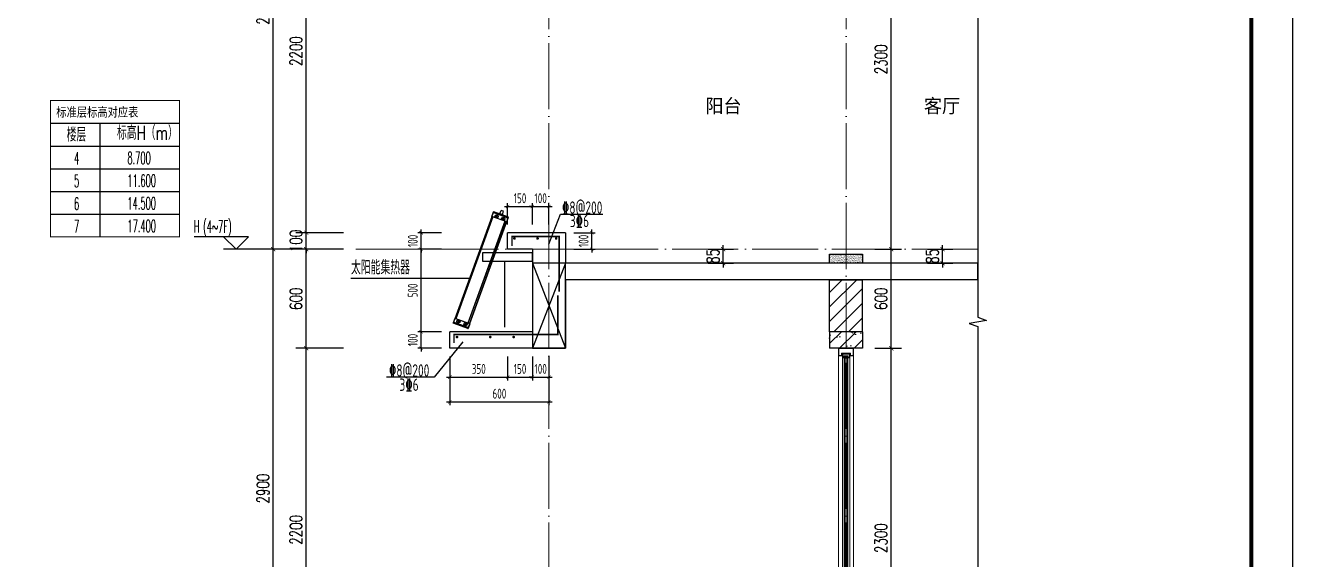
# Model space of a CAD drawing. Extents: x -1307975 to -76406, y -96289 to 379359.
# Drawn here: x -612105 to -604428, y 265000 to 268237 of the extents above; entities that cross this region are included whole.
import ezdxf

# ---------------------------------------------------------------- set-up
doc = ezdxf.new("R2010")
doc.units = 0
doc.header["$LTSCALE"] = 1000
doc.linetypes.add('DOTE', pattern=[2.42, 2, -0.2, 0.02, -0.2])
doc.layers.get('0').update_dxf_attribs({"linetype": 'CONTINUOUS'})
doc.layers.get('DEFPOINTS').update_dxf_attribs({"linetype": 'CONTINUOUS'})
for name, color, linetype in [('C-Sheet-图框', 101, 'CONTINUOUS'), ('DIM', 2, 'CONTINUOUS'), ('DIM_ELEV', 3, 'CONTINUOUS'), ('DIM_IDEN', 67, 'CONTINUOUS'), ('DIM_SYMB', 3, 'CONTINUOUS'), ('PUB_DIM', 3, 'CONTINUOUS'), ('PUB_TEXT', 2, 'CONTINUOUS'), ('REIN', 6, 'CONTINUOUS'), ('S-大样-砼线', 7, 'CONTINUOUS'), ('S-引出线', 40, 'CONTINUOUS'), ('TEXT', 2, 'CONTINUOUS'), ('WALL', 5, 'CONTINUOUS'), ('实线层', 7, 'CONTINUOUS'), ('看线', 251, 'CONTINUOUS'), ('立面-看线', 251, 'CONTINUOUS')]:
    doc.layers.add(name, color=color, linetype=linetype)
for name, color, linetype, lineweight in [('DOTE', 19, 'DOTE', 9), ('PUB_HATCH', 8, 'CONTINUOUS', 9), ('S_WINDOW', 144, 'CONTINUOUS', 15), ('图框', 9, 'CONTINUOUS', 18), ('细细', 250, 'CONTINUOUS', 0)]:
    doc.layers.add(name, color=color, linetype=linetype, lineweight=lineweight)
doc.layers.add('yichutu', color=7, linetype='CONTINUOUS', true_color=0xffffff)
doc.styles.add('_TCH_DIM', font='SIMPLEX.shx', dxfattribs={"width": 0.7, "bigfont": 'GBCBIG.shx'})
doc.styles.add('_TCH_DIM_T3', font='SIMPLEX', dxfattribs={"width": 0.705882, "bigfont": 'GBCBIG'})
doc.styles.add('DIM_FONT_T3', font='SIMPLEX', dxfattribs={"width": 0.705882, "bigfont": 'GBCBIG'})
doc.styles.add('TSSD_DIMENSION', font='Tssdeng.shx', dxfattribs={"width": 0.7, "bigfont": 'tssdchn.shx'})
doc.styles.add('TSSD_REIN', font='tssdeng.shx', dxfattribs={"width": 0.7, "height": 300, "bigfont": 'tssdchn.shx'})
doc.styles.add('宋体', font='', dxfattribs={"height": 50})
doc.styles.get('宋体').set_extended_font_data('SimSun')
doc.dimstyles.new('_TCH_ARCH&&25', dxfattribs={"dimtxt": 74.375, "dimasz": 25, "dimexe": 62.5, "dimexo": 75, "dimgap": 25, "dimtad": 1, "dimdec": 0, "dimzin": 0, "dimdsep": 46, "dimtxsty": '_TCH_DIM_T3', "dimblk": 'ARCHTICK', "dimcen": 0.09, "dimclrt": 7, "dimazin": 0, "dimtfac": 1, "dimtdec": 0, "dimtix": 1, "dimtmove": 2, "dimatfit": 3, "dimldrblk": 'ARCHTICK', "dimfxl": 1, "dimtolj": 1, "dimtzin": 0, "dimarcsym": 0})
doc.dimstyles.new('TSSD_20_20', dxfattribs={"dimtxt": 60, "dimasz": 20, "dimexe": 20, "dimexo": 50, "dimgap": 20, "dimtad": 1, "dimdec": 0, "dimzin": 0, "dimdsep": 46, "dimtxsty": 'TSSD_DIMENSION', "dimblk": 'ARCHTICK', "dimblk1": 'ARCHTICK', "dimblk2": 'ARCHTICK', "dimcen": 0, "dimdle": 20, "dimclrt": 7, "dimadec": 0, "dimazin": 0, "dimtfac": 1, "dimtdec": 0, "dimtix": 1, "dimtmove": 2, "dimatfit": 3, "dimfxl": 1, "dimtolj": 1, "dimtzin": 0, "dimarcsym": 0})
pattern_1 = [(315, (145053.3697, 680712.4302), (-1.76776695, -1.76776695), []), (315, (145054.5482, 680712.4302), (-1.76776695, -1.76776695), [])]
pattern_2 = [(315, (145053.3697, 678374.192), (-1.76776695, -1.76776695), []), (315, (145054.5482, 678374.192), (-1.76776695, -1.76776695), [])]

# ---------------------------------------------------------------- blocks, each defined once
blk = doc.blocks.new('GFDDDDRG')
at = {"layer": '图框'}
blk.add_lwpolyline([(923310, -107437), (923310, -159999), (893610, -159999), (893610, -107437)], close=True, dxfattribs=at)
blk.add_lwpolyline([(923310, -107437), (923310, -159999), (893610, -159999), (893610, -107437)], close=True, dxfattribs=at)
at = {"layer": '图框', "const_width": 50}
blk.add_lwpolyline([(894110, -159499), (922810, -159499), (922810, -108687), (894110, -108687)], close=True, dxfattribs=at)
blk = doc.blocks.new('A$C01192DFB')
at = {"layer": '实线层', "color": 5}
for p, q in [((-245.2, 221), (-235.1, 248.7)), ((-244.8, 220.8), (-234.5, 249)), ((-146.5, 211.5), (-236.8, 244.3)), ((-146.9, 212), (-236.2, 244.4)), ((-235.1, 248.7), (-234.7, 248.5)), ((-145.3, 216.4), (-234.6, 248.9)), ((-145.2, 216.5), (-234.5, 249)), ((-196.4, 238.3), (-203, 237.5)), ((-176.7, 228), (-203, 237.5)), ((-196.4, 238.3), (-189.3, 257.6)), ((-196.4, 238.3), (-181.3, 232.8)), ((-174.3, 252.1), (-189.3, 257.6)), ((-181.3, 232.8), (-174.3, 252.1)), ((-181.3, 232.8), (-176.7, 228)), ((-468.5, -396.9), (-243.8, 220.5)), ((-243.5, 220.4), (-468.2, -397)), ((-467.7, -397.2), (-243, 220.2)), ((-240, 219.1), (-464.7, -398.3)), ((-239.5, 218.9), (-464.2, -398.5)), ((-166, 192.2), (-390.7, -425.2)), ((-165.7, 192), (-390.4, -425.3)), ((-381.9, -428.4), (-157.2, 189)), ((-156.8, 188.8), (-381.5, -428.6)), ((-381.1, -428.7), (-156.4, 188.7)), ((-155, 188.2), (-245.2, 221)), ((-219.7, 220.8), (-218.7, 223.5)), ((-217.8, 218.6), (-219.7, 220.8)), ((-219.4, 214.4), (-214.3, 228.2)), ((-218.7, 223.5), (-215.9, 224)), ((-215, 219.1), (-217.8, 218.6)), ((-215.9, 224), (-214, 221.8)), ((-214, 221.8), (-215, 219.1)), ((-179.3, 206.1), (-178.4, 208.8)), ((-177.5, 203.9), (-179.3, 206.1)), ((-179, 199.7), (-174, 213.5)), ((-178.4, 208.8), (-175.5, 209.3)), ((-174.6, 204.4), (-177.5, 203.9)), ((-175.5, 209.3), (-173.7, 207.1)), ((-173.7, 207.1), (-174.6, 204.4)), ((-155.5, 188.3), (-145.2, 216.5)), ((-155, 188.2), (-144.9, 215.9)), ((-144.9, 215.9), (-145.4, 216)), ((-469.9, -396.4), (-480, -424.1)), ((-480, -424.1), (-479.6, -424.3)), ((-469.5, -396.6), (-479.7, -424.8)), ((-390.4, -457.1), (-479.7, -424.6)), ((-390.5, -457.2), (-479.7, -424.8)), ((-388.2, -452.5), (-478.4, -419.7)), ((-388.8, -452.7), (-478.1, -420.2)), ((-379.7, -429.2), (-469.9, -396.4)), ((-379.7, -429.2), (-468, -397.1)), ((-450.2, -412.7), (-451.2, -415.4)), ((-451.2, -415.4), (-449.4, -417.6)), ((-445.9, -408), (-450.9, -421.8)), ((-447.4, -412.2), (-450.2, -412.7)), ((-449.4, -417.6), (-446.5, -417.1)), ((-445.5, -414.4), (-447.4, -412.2)), ((-446.5, -417.1), (-445.5, -414.4)), ((-406.6, -428.6), (-407.6, -431.3)), ((-407.6, -431.3), (-405.7, -433.5)), ((-402.2, -423.9), (-407.2, -437.7)), ((-403.7, -428.1), (-406.6, -428.6)), ((-405.7, -433.5), (-402.9, -433)), ((-401.9, -430.3), (-403.7, -428.1)), ((-402.9, -433), (-401.9, -430.3)), ((-380.2, -429.1), (-390.5, -457.2)), ((-389.8, -456.9), (-390.3, -456.8)), ((-379.7, -429.2), (-389.8, -456.9))]:
    blk.add_line(p, q, dxfattribs=at)
for points in [[(-236.8, 244.3), (-236.7, 244.4), (-236.5, 244.5), (-236.4, 244.5), (-236.2, 244.4)], [(-146.5, 211.5), (-146.5, 211.6), (-146.6, 211.7), (-146.7, 211.9), (-146.9, 212)], [(-478.4, -419.7), (-478.4, -419.8), (-478.4, -420), (-478.2, -420.1), (-478.1, -420.2)], [(-388.2, -452.5), (-388.3, -452.6), (-388.4, -452.7), (-388.6, -452.7), (-388.8, -452.7)]]:
    blk.add_lwpolyline(points, dxfattribs=at)
blk.add_lwpolyline([(0, 0), (-302.4, 0), (-302.4, -49.7), (0, -49.7)], close=True, dxfattribs=at)
for centre, radius in [((-216.8, 221.3), 10), ((-216.8, 221.3), 9.5), ((-176.5, 206.6), 10), ((-176.5, 206.6), 9.5), ((-448.4, -414.9), 10), ((-448.4, -414.9), 9.5), ((-404.7, -430.8), 10), ((-404.7, -430.8), 9.5)]:
    blk.add_circle(centre, radius, dxfattribs=at)
for centre, start, end in [((-234.7, 248.5), 70, 160), ((-145.4, 216), 340, 70), ((-479.6, -424.3), 160, 250), ((-390.3, -456.8), 250, 340)]:
    blk.add_arc(centre, 0.5, start, end, dxfattribs=at)
blk = doc.blocks.new('_ArchTick')
at = {"color": 0, "linetype": 'ByBlock', "const_width": 0.15}
blk.add_lwpolyline([(-0.5, -0.5), (0.5, 0.5)], dxfattribs=at)
blk = doc.blocks.new('*D2243')
at = {"layer": 'DEFPOINTS', "color": 0, "transparency": 16777216}
for p in [(871532.9, -114286.1), (871707.5, -114286.1), (871707.5, -114386.1)]:
    blk.add_point(p, dxfattribs=at)
at = {"layer": 'DIM', "color": 0, "lineweight": -2, "transparency": 16777216}
for p, q in [((871657.5, -114286.1), (871512.9, -114286.1)), ((871532.9, -114286.1), (871532.9, -114266.1)), ((871532.9, -114386.1), (871532.9, -114286.1)), ((871657.5, -114386.1), (871512.9, -114386.1)), ((871532.9, -114386.1), (871532.9, -114406.1))]:
    blk.add_line(p, q, dxfattribs=at)
at = {"layer": 'DIM', "color": 0, "lineweight": -2, "transparency": 16777216, "xscale": 20, "yscale": 20, "zscale": 20}
for p, rotation in [((871532.9, -114286.1), 270), ((871532.9, -114386.1), 90)]:
    blk.add_blockref('_ArchTick', p, dxfattribs=dict(at, rotation=rotation))
at = {"layer": 'DIM', "color": 7, "transparency": 16777216, "insert": (871482.9, -114336.1), "char_height": 60, "attachment_point": 5, "rotation": 90, "style": 'TSSD_DIMENSION'}
blk.add_mtext('\\A1;100', dxfattribs=at)
blk = doc.blocks.new('*D2244')
at = {"layer": 'DEFPOINTS', "color": 0, "transparency": 16777216}
for p in [(871532.9, -114386.1), (871707.5, -114386.1), (871707.5, -114886.1)]:
    blk.add_point(p, dxfattribs=at)
at = {"layer": 'DIM', "color": 0, "lineweight": -2, "transparency": 16777216}
for p, q in [((871532.9, -114906.1), (871532.9, -114366.1)), ((871657.5, -114386.1), (871512.9, -114386.1)), ((871657.5, -114886.1), (871512.9, -114886.1))]:
    blk.add_line(p, q, dxfattribs=at)
at = {"layer": 'DIM', "color": 0, "lineweight": -2, "transparency": 16777216, "xscale": 20, "yscale": 20, "zscale": 20}
for p, rotation in [((871532.9, -114386.1), 90), ((871532.9, -114886.1), 270)]:
    blk.add_blockref('_ArchTick', p, dxfattribs=dict(at, rotation=rotation))
at = {"layer": 'DIM', "color": 7, "transparency": 16777216, "insert": (871482.9, -114636.1), "char_height": 60, "attachment_point": 5, "rotation": 90, "style": 'TSSD_DIMENSION'}
blk.add_mtext('\\A1;500', dxfattribs=at)
blk = doc.blocks.new('*D2245')
at = {"layer": 'DEFPOINTS', "color": 0, "transparency": 16777216}
for p in [(871532.9, -114886.1), (871707.5, -114886.1), (871707.5, -114986.1)]:
    blk.add_point(p, dxfattribs=at)
at = {"layer": 'DIM', "color": 0, "lineweight": -2, "transparency": 16777216}
for p, q in [((871657.5, -114886.1), (871512.9, -114886.1)), ((871532.9, -114886.1), (871532.9, -114866.1)), ((871532.9, -114986.1), (871532.9, -114886.1)), ((871657.5, -114986.1), (871512.9, -114986.1)), ((871532.9, -114986.1), (871532.9, -115006.1))]:
    blk.add_line(p, q, dxfattribs=at)
at = {"layer": 'DIM', "color": 0, "lineweight": -2, "transparency": 16777216, "xscale": 20, "yscale": 20, "zscale": 20}
for p, rotation in [((871532.9, -114886.1), 270), ((871532.9, -114986.1), 90)]:
    blk.add_blockref('_ArchTick', p, dxfattribs=dict(at, rotation=rotation))
at = {"layer": 'DIM', "color": 7, "transparency": 16777216, "insert": (871482.9, -114936.1), "char_height": 60, "attachment_point": 5, "rotation": 90, "style": 'TSSD_DIMENSION'}
blk.add_mtext('\\A1;100', dxfattribs=at)
blk = doc.blocks.new('*D2246')
at = {"layer": 'DEFPOINTS', "color": 0, "transparency": 16777216}
for p in [(872407.5, -114286.1), (872567.5, -114286.1), (872407.5, -114386.1)]:
    blk.add_point(p, dxfattribs=at)
at = {"layer": 'DIM', "color": 0, "lineweight": -2, "transparency": 16777216}
for p, q in [((872457.5, -114286.1), (872587.5, -114286.1)), ((872567.5, -114286.1), (872567.5, -114266.1)), ((872567.5, -114386.1), (872567.5, -114286.1)), ((872457.5, -114386.1), (872587.5, -114386.1)), ((872567.5, -114386.1), (872567.5, -114406.1))]:
    blk.add_line(p, q, dxfattribs=at)
at = {"layer": 'DIM', "color": 0, "lineweight": -2, "transparency": 16777216, "xscale": 20, "yscale": 20, "zscale": 20}
for p, rotation in [((872567.5, -114286.1), 270), ((872567.5, -114386.1), 90)]:
    blk.add_blockref('_ArchTick', p, dxfattribs=dict(at, rotation=rotation))
at = {"layer": 'DIM', "color": 7, "transparency": 16777216, "insert": (872517.5, -114336.1), "char_height": 60, "attachment_point": 5, "rotation": 90, "style": 'TSSD_DIMENSION'}
blk.add_mtext('\\A1;100', dxfattribs=at)
blk = doc.blocks.new('*D2247')
at = {"layer": 'DEFPOINTS', "color": 0, "transparency": 16777216}
for p in [(872207.5, -114127.5), (872057.5, -114286.1), (872207.5, -114286.1)]:
    blk.add_point(p, dxfattribs=at)
at = {"layer": 'DIM', "color": 0, "lineweight": -2, "transparency": 16777216}
for p, q in [((872037.5, -114127.5), (872227.5, -114127.5)), ((872057.5, -114236.1), (872057.5, -114107.5)), ((872207.5, -114236.1), (872207.5, -114107.5))]:
    blk.add_line(p, q, dxfattribs=at)
at = {"layer": 'DIM', "color": 0, "lineweight": -2, "transparency": 16777216, "xscale": 20, "yscale": 20, "zscale": 20, "rotation": 180}
blk.add_blockref('_ArchTick', (872057.5, -114127.5), dxfattribs=at)
at = {"layer": 'DIM', "color": 0, "lineweight": -2, "transparency": 16777216, "xscale": 20, "yscale": 20, "zscale": 20}
blk.add_blockref('_ArchTick', (872207.5, -114127.5), dxfattribs=at)
at = {"layer": 'DIM', "color": 7, "transparency": 16777216, "insert": (872132.5, -114077.5), "char_height": 60, "attachment_point": 5, "style": 'TSSD_DIMENSION'}
blk.add_mtext('\\A1;150', dxfattribs=at)
blk = doc.blocks.new('*D2248')
at = {"layer": 'DEFPOINTS', "color": 0, "transparency": 16777216}
for p in [(872307.5, -114127.5), (872207.5, -114286.1), (872307.5, -114286.1)]:
    blk.add_point(p, dxfattribs=at)
at = {"layer": 'DIM', "color": 0, "lineweight": -2, "transparency": 16777216}
for p, q in [((872207.5, -114127.5), (872187.5, -114127.5)), ((872207.5, -114236.1), (872207.5, -114107.5)), ((872207.5, -114127.5), (872307.5, -114127.5)), ((872307.5, -114236.1), (872307.5, -114107.5)), ((872307.5, -114127.5), (872327.5, -114127.5))]:
    blk.add_line(p, q, dxfattribs=at)
at = {"layer": 'DIM', "color": 0, "lineweight": -2, "transparency": 16777216, "xscale": 20, "yscale": 20, "zscale": 20}
blk.add_blockref('_ArchTick', (872207.5, -114127.5), dxfattribs=at)
at = {"layer": 'DIM', "color": 0, "lineweight": -2, "transparency": 16777216, "xscale": 20, "yscale": 20, "zscale": 20, "rotation": 180}
blk.add_blockref('_ArchTick', (872307.5, -114127.5), dxfattribs=at)
at = {"layer": 'DIM', "color": 7, "transparency": 16777216, "insert": (872257.5, -114077.5), "char_height": 60, "attachment_point": 5, "style": 'TSSD_DIMENSION'}
blk.add_mtext('\\A1;100', dxfattribs=at)
blk = doc.blocks.new('*D2249')
at = {"layer": 'DEFPOINTS', "color": 0, "transparency": 16777216}
for p in [(874526.4, -114386.1), (874692.4, -114386.1), (874526.4, -114471.1)]:
    blk.add_point(p, dxfattribs=at)
at = {"layer": 'PUB_DIM', "color": 0, "lineweight": -2, "transparency": 16777216}
for p, q in [((874692.4, -114386.1), (874692.4, -114361.1)), ((874601.4, -114386.1), (874754.9, -114386.1)), ((874692.4, -114471.1), (874692.4, -114386.1)), ((874601.4, -114471.1), (874754.9, -114471.1)), ((874692.4, -114471.1), (874692.4, -114496.1))]:
    blk.add_line(p, q, dxfattribs=at)
at = {"layer": 'PUB_DIM', "color": 0, "lineweight": -2, "transparency": 16777216, "xscale": 25, "yscale": 25, "zscale": 25}
for p, rotation in [((874692.4, -114386.1), 270), ((874692.4, -114471.1), 90)]:
    blk.add_blockref('_ArchTick', p, dxfattribs=dict(at, rotation=rotation))
at = {"layer": 'PUB_DIM', "color": 7, "transparency": 16777216, "insert": (874630.2, -114428.6), "char_height": 74.38, "attachment_point": 5, "rotation": 90, "style": '_TCH_DIM_T3'}
blk.add_mtext('\\A1;85', dxfattribs=at)
blk = doc.blocks.new('*D2250')
at = {"layer": 'DEFPOINTS', "color": 0, "transparency": 16777216}
for p in [(873197.3, -114386.1), (873363.3, -114386.1), (873197.3, -114471.1)]:
    blk.add_point(p, dxfattribs=at)
at = {"layer": 'PUB_DIM', "color": 0, "lineweight": -2, "transparency": 16777216}
for p, q in [((873363.3, -114386.1), (873363.3, -114361.1)), ((873272.3, -114386.1), (873425.8, -114386.1)), ((873363.3, -114471.1), (873363.3, -114386.1)), ((873272.3, -114471.1), (873425.8, -114471.1)), ((873363.3, -114471.1), (873363.3, -114496.1))]:
    blk.add_line(p, q, dxfattribs=at)
at = {"layer": 'PUB_DIM', "color": 0, "lineweight": -2, "transparency": 16777216, "xscale": 25, "yscale": 25, "zscale": 25}
for p, rotation in [((873363.3, -114386.1), 270), ((873363.3, -114471.1), 90)]:
    blk.add_blockref('_ArchTick', p, dxfattribs=dict(at, rotation=rotation))
at = {"layer": 'PUB_DIM', "color": 7, "transparency": 16777216, "insert": (873301.1, -114428.6), "char_height": 74.38, "attachment_point": 5, "rotation": 90, "style": '_TCH_DIM_T3'}
blk.add_mtext('\\A1;85', dxfattribs=at)
blk = doc.blocks.new('*D2251')
at = {"layer": 'DEFPOINTS', "color": 0, "transparency": 16777216}
for p in [(871707.5, -114986.1), (872057.5, -114986.1), (872057.5, -115161.1)]:
    blk.add_point(p, dxfattribs=at)
at = {"layer": 'DIM', "color": 0, "lineweight": -2, "transparency": 16777216}
for p, q in [((871707.5, -115036.1), (871707.5, -115181.1)), ((872057.5, -115036.1), (872057.5, -115181.1)), ((871687.5, -115161.1), (872077.5, -115161.1))]:
    blk.add_line(p, q, dxfattribs=at)
at = {"layer": 'DIM', "color": 0, "lineweight": -2, "transparency": 16777216, "xscale": 20, "yscale": 20, "zscale": 20, "rotation": 180}
blk.add_blockref('_ArchTick', (871707.5, -115161.1), dxfattribs=at)
at = {"layer": 'DIM', "color": 0, "lineweight": -2, "transparency": 16777216, "xscale": 20, "yscale": 20, "zscale": 20}
blk.add_blockref('_ArchTick', (872057.5, -115161.1), dxfattribs=at)
at = {"layer": 'DIM', "color": 7, "transparency": 16777216, "insert": (871882.5, -115111.1), "char_height": 60, "attachment_point": 5, "style": 'TSSD_DIMENSION'}
blk.add_mtext('\\A1;350', dxfattribs=at)
blk = doc.blocks.new('*D2252')
at = {"layer": 'DEFPOINTS', "color": 0, "transparency": 16777216}
for p in [(872057.5, -114986.1), (872207.5, -114986.1), (872207.5, -115161.1)]:
    blk.add_point(p, dxfattribs=at)
at = {"layer": 'DIM', "color": 0, "lineweight": -2, "transparency": 16777216}
for p, q in [((872057.5, -115036.1), (872057.5, -115181.1)), ((872207.5, -115036.1), (872207.5, -115181.1)), ((872037.5, -115161.1), (872227.5, -115161.1))]:
    blk.add_line(p, q, dxfattribs=at)
at = {"layer": 'DIM', "color": 0, "lineweight": -2, "transparency": 16777216, "xscale": 20, "yscale": 20, "zscale": 20, "rotation": 180}
blk.add_blockref('_ArchTick', (872057.5, -115161.1), dxfattribs=at)
at = {"layer": 'DIM', "color": 0, "lineweight": -2, "transparency": 16777216, "xscale": 20, "yscale": 20, "zscale": 20}
blk.add_blockref('_ArchTick', (872207.5, -115161.1), dxfattribs=at)
at = {"layer": 'DIM', "color": 7, "transparency": 16777216, "insert": (872132.5, -115111.1), "char_height": 60, "attachment_point": 5, "style": 'TSSD_DIMENSION'}
blk.add_mtext('\\A1;150', dxfattribs=at)
blk = doc.blocks.new('*D2253')
at = {"layer": 'DEFPOINTS', "color": 0, "transparency": 16777216}
for p in [(872207.5, -114986.1), (872307.5, -114986.1), (872307.5, -115161.1)]:
    blk.add_point(p, dxfattribs=at)
at = {"layer": 'DIM', "color": 0, "lineweight": -2, "transparency": 16777216}
for p, q in [((872207.5, -115036.1), (872207.5, -115181.1)), ((872307.5, -115036.1), (872307.5, -115181.1)), ((872207.5, -115161.1), (872187.5, -115161.1)), ((872207.5, -115161.1), (872307.5, -115161.1)), ((872307.5, -115161.1), (872327.5, -115161.1))]:
    blk.add_line(p, q, dxfattribs=at)
at = {"layer": 'DIM', "color": 0, "lineweight": -2, "transparency": 16777216, "xscale": 20, "yscale": 20, "zscale": 20}
blk.add_blockref('_ArchTick', (872207.5, -115161.1), dxfattribs=at)
at = {"layer": 'DIM', "color": 0, "lineweight": -2, "transparency": 16777216, "xscale": 20, "yscale": 20, "zscale": 20, "rotation": 180}
blk.add_blockref('_ArchTick', (872307.5, -115161.1), dxfattribs=at)
at = {"layer": 'DIM', "color": 7, "transparency": 16777216, "insert": (872257.5, -115111.1), "char_height": 60, "attachment_point": 5, "style": 'TSSD_DIMENSION'}
blk.add_mtext('\\A1;100', dxfattribs=at)
blk = doc.blocks.new('*D2254')
at = {"layer": 'DEFPOINTS', "color": 0, "transparency": 16777216}
for p in [(871707.5, -114986.1), (872307.5, -114986.1), (872307.5, -115311.1)]:
    blk.add_point(p, dxfattribs=at)
at = {"layer": 'DIM', "color": 0, "lineweight": -2, "transparency": 16777216}
for p, q in [((871707.5, -115036.1), (871707.5, -115331.1)), ((872307.5, -115036.1), (872307.5, -115331.1)), ((871687.5, -115311.1), (872327.5, -115311.1))]:
    blk.add_line(p, q, dxfattribs=at)
at = {"layer": 'DIM', "color": 0, "lineweight": -2, "transparency": 16777216, "xscale": 20, "yscale": 20, "zscale": 20, "rotation": 180}
blk.add_blockref('_ArchTick', (871707.5, -115311.1), dxfattribs=at)
at = {"layer": 'DIM', "color": 0, "lineweight": -2, "transparency": 16777216, "xscale": 20, "yscale": 20, "zscale": 20}
blk.add_blockref('_ArchTick', (872307.5, -115311.1), dxfattribs=at)
at = {"layer": 'DIM', "color": 7, "transparency": 16777216, "insert": (872007.5, -115261.1), "char_height": 60, "attachment_point": 5, "style": 'TSSD_DIMENSION'}
blk.add_mtext('\\A1;600', dxfattribs=at)
blk = doc.blocks.new('afzdfsregf')
at = {"layer": '细细'}
h = blk.add_hatch(dxfattribs=at)
h.set_pattern_fill('金属', color=256, style=0)
h.set_pattern_definition(pattern_1)
h.paths.add_polyline_path([(221063.8, 608913.8), (221043.8, 608913.8), (221043.8, 608927.3), (220993.8, 608927.3), (220993.8, 608913.8), (220973.8, 608913.8), (220973.8, 608958.8), (221063.8, 608958.8)])
h.paths.add_polyline_path([(221045.8, 608929.3), (221045.8, 608915.8), (221061.8, 608915.8), (221061.8, 608956.8), (220975.8, 608956.8), (220975.8, 608915.8), (220991.8, 608915.8), (220991.8, 608929.3)], flags=16)
h = blk.add_hatch(dxfattribs=at)
h.set_pattern_fill('金属', color=256, style=0)
h.set_pattern_definition(pattern_1)
h.paths.add_polyline_path([(220996.3, 608925.3), (220996.3, 608900.3), (221008.3, 608900.3), (221008.3, 608910.3), (221029.3, 608910.3), (221029.3, 608900.3), (221041.3, 608900.3), (221041.3, 608925.3)])
h.paths.add_polyline_path([(221039.3, 608923.3), (221039.3, 608902.3), (221031.3, 608902.3), (221031.3, 608912.3), (221006.3, 608912.3), (221006.3, 608902.3), (220998.3, 608902.3), (220998.3, 608923.3)], flags=16)
h = blk.add_hatch(color=256, dxfattribs=at)
edge = h.paths.add_edge_path()
edge.add_line((221023.3, 608910.3), (221023.3, 608898.3))
edge.add_arc((221018.8, 608890), 9.44, 61.51755, 118.48245)
edge.add_line((221014.3, 608898.3), (221014.3, 608910.3))
edge.add_arc((221018.8, 608918.6), 9.44, 241.51755, 298.48245)
h = blk.add_hatch(dxfattribs=at)
h.set_pattern_fill('金属', color=256, style=0)
h.set_pattern_definition(pattern_2)
h.paths.add_polyline_path([(221063.8, 606703.8), (221043.8, 606703.8), (221043.8, 606690.3), (220993.8, 606690.3), (220993.8, 606703.8), (220973.8, 606703.8), (220973.8, 606658.8), (221063.8, 606658.8)])
h.paths.add_polyline_path([(221045.8, 606688.3), (221045.8, 606701.8), (221061.8, 606701.8), (221061.8, 606660.8), (220975.8, 606660.8), (220975.8, 606701.8), (220991.8, 606701.8), (220991.8, 606688.3)], flags=16)
h = blk.add_hatch(dxfattribs=at)
h.set_pattern_fill('金属', color=256, style=0)
h.set_pattern_definition(pattern_2)
h.paths.add_polyline_path([(220996.3, 606692.3), (220996.3, 606717.3), (221008.3, 606717.3), (221008.3, 606707.3), (221029.3, 606707.3), (221029.3, 606717.3), (221041.3, 606717.3), (221041.3, 606692.3)])
h.paths.add_polyline_path([(221039.3, 606694.3), (221039.3, 606715.3), (221031.3, 606715.3), (221031.3, 606705.3), (221006.3, 606705.3), (221006.3, 606715.3), (220998.3, 606715.3), (220998.3, 606694.3)], flags=16)
h = blk.add_hatch(color=256, dxfattribs=at)
edge = h.paths.add_edge_path()
edge.add_line((221023.3, 606707.3), (221023.3, 606719.3))
edge.add_arc((221018.8, 606727.6), 9.44, 241.51755, 298.48245, ccw=False)
edge.add_line((221014.3, 606719.3), (221014.3, 606707.3))
edge.add_arc((221018.8, 606699), 9.44, 61.51755, 118.48245, ccw=False)
at = {"layer": 'S_WINDOW'}
for p, q in [((220973.8, 606703.8), (220973.8, 608913.8)), ((220996.3, 606717.3), (220996.3, 608900.3)), ((221041.3, 606717.3), (221041.3, 608900.3)), ((221063.8, 606703.8), (221063.8, 608913.8))]:
    blk.add_line(p, q, dxfattribs=at)
for points in [[(220973.8, 608958.8), (220973.8, 608913.8), (220993.8, 608913.8), (220993.8, 608927.3), (221043.8, 608927.3), (221043.8, 608913.8), (221063.8, 608913.8), (221063.8, 608958.8)], [(220975.8, 608956.8), (220975.8, 608915.8), (220991.8, 608915.8), (220991.8, 608929.3), (221045.8, 608929.3), (221045.8, 608915.8), (221061.8, 608915.8), (221061.8, 608956.8)], [(220996.3, 608925.3), (220996.3, 608900.3), (221008.3, 608900.3), (221008.3, 608910.3), (221029.3, 608910.3), (221029.3, 608900.3), (221041.3, 608900.3), (221041.3, 608925.3)], [(220998.3, 608923.3), (220998.3, 608902.3), (221006.3, 608902.3), (221006.3, 608912.3), (221031.3, 608912.3), (221031.3, 608902.3), (221039.3, 608902.3), (221039.3, 608923.3)], [(220973.8, 606658.8), (220973.8, 606703.8), (220993.8, 606703.8), (220993.8, 606690.3), (221043.8, 606690.3), (221043.8, 606703.8), (221063.8, 606703.8), (221063.8, 606658.8)], [(220975.8, 606660.8), (220975.8, 606701.8), (220991.8, 606701.8), (220991.8, 606688.3), (221045.8, 606688.3), (221045.8, 606701.8), (221061.8, 606701.8), (221061.8, 606660.8)], [(220996.3, 606692.3), (220996.3, 606717.3), (221008.3, 606717.3), (221008.3, 606707.3), (221029.3, 606707.3), (221029.3, 606717.3), (221041.3, 606717.3), (221041.3, 606692.3)], [(220998.3, 606694.3), (220998.3, 606715.3), (221006.3, 606715.3), (221006.3, 606705.3), (221031.3, 606705.3), (221031.3, 606715.3), (221039.3, 606715.3), (221039.3, 606694.3)]]:
    blk.add_lwpolyline(points, close=True, dxfattribs=at)
at = {"layer": '细细'}
for points in [[(221008.3, 608900.3), (221008.3, 606717.3)], [(221014.3, 606719.3), (221014.3, 608910.3)], [(221023.3, 606719.3), (221023.3, 608910.3)], [(221029.3, 608900.3), (221029.3, 606717.3)]]:
    blk.add_lwpolyline(points, dxfattribs=at)
for points in [[(221023.3, 608910.3), (221023.3, 608898.3, 0.253805), (221014.3, 608898.3), (221014.3, 608910.3, 0.253805)], [(221023.3, 606707.3), (221023.3, 606719.3, -0.253805), (221014.3, 606719.3), (221014.3, 606707.3, -0.253805)]]:
    blk.add_lwpolyline(points, format="xyb", close=True, dxfattribs=at)
blk = doc.blocks.new('yct-1051-594-26275-14850-25-1002.0')
at = {"layer": 'yichutu', "color": 7, "true_color": 0xffffff}
blk.add_lwpolyline([(0, 0), (0, 14850), (26275, 14850), (26275, 0)], close=True, dxfattribs=at)
blk = doc.blocks.new('*D3165')
at = {"layer": 'DEFPOINTS', "color": 0, "transparency": 16777216}
for p in [(-607033.3, 266280.7), (-606859.4, 266280.7), (-607033.3, 263980.7)]:
    blk.add_point(p, dxfattribs=at)
at = {"layer": 'PUB_DIM', "color": 0, "lineweight": -2, "transparency": 16777216}
for p, q in [((-606958.3, 266280.7), (-606796.9, 266280.7)), ((-606859.4, 263980.7), (-606859.4, 266280.7)), ((-606958.3, 263980.7), (-606796.9, 263980.7))]:
    blk.add_line(p, q, dxfattribs=at)
at = {"layer": 'PUB_DIM', "color": 0, "lineweight": -2, "transparency": 16777216, "xscale": 25, "yscale": 25, "zscale": 25}
for p, rotation in [((-606859.4, 266280.7), 90), ((-606859.4, 263980.7), 270)]:
    blk.add_blockref('_ArchTick', p, dxfattribs=dict(at, rotation=rotation))
at = {"layer": 'PUB_DIM', "color": 7, "transparency": 16777216, "insert": (-606921.5, 265130.7), "char_height": 74.38, "attachment_point": 5, "rotation": 90, "style": '_TCH_DIM_T3'}
blk.add_mtext('\\A1;2300', dxfattribs=at)
blk = doc.blocks.new('*D3166')
at = {"layer": 'DEFPOINTS', "color": 0, "transparency": 16777216}
for p in [(-607033.3, 266880.7), (-606859.4, 266880.7), (-607033.3, 266280.7)]:
    blk.add_point(p, dxfattribs=at)
at = {"layer": 'PUB_DIM', "color": 0, "lineweight": -2, "transparency": 16777216}
for p, q in [((-606958.3, 266880.7), (-606796.9, 266880.7)), ((-606859.4, 266280.7), (-606859.4, 266880.7)), ((-606958.3, 266280.7), (-606796.9, 266280.7))]:
    blk.add_line(p, q, dxfattribs=at)
at = {"layer": 'PUB_DIM', "color": 0, "lineweight": -2, "transparency": 16777216, "xscale": 25, "yscale": 25, "zscale": 25}
for p, rotation in [((-606859.4, 266880.7), 90), ((-606859.4, 266280.7), 270)]:
    blk.add_blockref('_ArchTick', p, dxfattribs=dict(at, rotation=rotation))
at = {"layer": 'PUB_DIM', "color": 7, "transparency": 16777216, "insert": (-606921.5, 266580.7), "char_height": 74.38, "attachment_point": 5, "rotation": 90, "style": '_TCH_DIM_T3'}
blk.add_mtext('\\A1;600', dxfattribs=at)
blk = doc.blocks.new('*D3167')
at = {"layer": 'DEFPOINTS', "color": 0, "transparency": 16777216}
for p in [(-607033.3, 269180.7), (-606859.4, 269180.7), (-607033.3, 266880.7)]:
    blk.add_point(p, dxfattribs=at)
at = {"layer": 'PUB_DIM', "color": 0, "lineweight": -2, "transparency": 16777216}
for p, q in [((-606958.3, 269180.7), (-606796.9, 269180.7)), ((-606859.4, 266880.7), (-606859.4, 269180.7)), ((-606958.3, 266880.7), (-606796.9, 266880.7))]:
    blk.add_line(p, q, dxfattribs=at)
at = {"layer": 'PUB_DIM', "color": 0, "lineweight": -2, "transparency": 16777216, "xscale": 25, "yscale": 25, "zscale": 25}
for p, rotation in [((-606859.4, 269180.7), 90), ((-606859.4, 266880.7), 270)]:
    blk.add_blockref('_ArchTick', p, dxfattribs=dict(at, rotation=rotation))
at = {"layer": 'PUB_DIM', "color": 7, "transparency": 16777216, "insert": (-606921.5, 268030.7), "char_height": 74.38, "attachment_point": 5, "rotation": 90, "style": '_TCH_DIM_T3'}
blk.add_mtext('\\A1;2300', dxfattribs=at)
blk = doc.blocks.new('*D3244')
at = {"layer": 'DEFPOINTS', "color": 0, "transparency": 16777216}
for p in [(-610403.5, 266280.7), (-610103.5, 266280.7), (-610103.5, 264080.7)]:
    blk.add_point(p, dxfattribs=at)
at = {"layer": 'PUB_DIM', "color": 0, "lineweight": -2, "transparency": 16777216}
for p, q in [((-610178.5, 266280.7), (-610466, 266280.7)), ((-610403.5, 264080.7), (-610403.5, 266280.7)), ((-610178.5, 264080.7), (-610466, 264080.7))]:
    blk.add_line(p, q, dxfattribs=at)
at = {"layer": 'PUB_DIM', "color": 0, "lineweight": -2, "transparency": 16777216, "xscale": 25, "yscale": 25, "zscale": 25}
for p, rotation in [((-610403.5, 266280.7), 90), ((-610403.5, 264080.7), 270)]:
    blk.add_blockref('_ArchTick', p, dxfattribs=dict(at, rotation=rotation))
at = {"layer": 'PUB_DIM', "color": 7, "transparency": 16777216, "insert": (-610465.7, 265180.7), "char_height": 74.38, "attachment_point": 5, "rotation": 90, "style": '_TCH_DIM_T3'}
blk.add_mtext('\\A1;2200', dxfattribs=at)
blk = doc.blocks.new('*D3245')
at = {"layer": 'DEFPOINTS', "color": 0, "transparency": 16777216}
for p in [(-610403.5, 266880.7), (-610103.5, 266880.7), (-610103.5, 266280.7)]:
    blk.add_point(p, dxfattribs=at)
at = {"layer": 'PUB_DIM', "color": 0, "lineweight": -2, "transparency": 16777216}
for p, q in [((-610178.5, 266880.7), (-610466, 266880.7)), ((-610403.5, 266280.7), (-610403.5, 266880.7)), ((-610178.5, 266280.7), (-610466, 266280.7))]:
    blk.add_line(p, q, dxfattribs=at)
at = {"layer": 'PUB_DIM', "color": 0, "lineweight": -2, "transparency": 16777216, "xscale": 25, "yscale": 25, "zscale": 25}
for p, rotation in [((-610403.5, 266880.7), 90), ((-610403.5, 266280.7), 270)]:
    blk.add_blockref('_ArchTick', p, dxfattribs=dict(at, rotation=rotation))
at = {"layer": 'PUB_DIM', "color": 7, "transparency": 16777216, "insert": (-610465.7, 266580.7), "char_height": 74.38, "attachment_point": 5, "rotation": 90, "style": '_TCH_DIM_T3'}
blk.add_mtext('\\A1;600', dxfattribs=at)
blk = doc.blocks.new('*D3246')
at = {"layer": 'DEFPOINTS', "color": 0, "transparency": 16777216}
for p in [(-610403.5, 266980.7), (-610103.5, 266980.7), (-610103.5, 266880.7)]:
    blk.add_point(p, dxfattribs=at)
at = {"layer": 'PUB_DIM', "color": 0, "lineweight": -2, "transparency": 16777216}
for p, q in [((-610403.5, 266980.7), (-610403.5, 267005.7)), ((-610178.5, 266980.7), (-610466, 266980.7)), ((-610403.5, 266880.7), (-610403.5, 266980.7)), ((-610178.5, 266880.7), (-610466, 266880.7)), ((-610403.5, 266880.7), (-610403.5, 266855.7))]:
    blk.add_line(p, q, dxfattribs=at)
at = {"layer": 'PUB_DIM', "color": 0, "lineweight": -2, "transparency": 16777216, "xscale": 25, "yscale": 25, "zscale": 25}
for p, rotation in [((-610403.5, 266980.7), 270), ((-610403.5, 266880.7), 90)]:
    blk.add_blockref('_ArchTick', p, dxfattribs=dict(at, rotation=rotation))
at = {"layer": 'PUB_DIM', "color": 7, "transparency": 16777216, "insert": (-610465.7, 266930.7), "char_height": 74.38, "attachment_point": 5, "rotation": 90, "style": '_TCH_DIM_T3'}
blk.add_mtext('\\A1;100', dxfattribs=at)
blk = doc.blocks.new('*D3247')
at = {"layer": 'DEFPOINTS', "color": 0, "transparency": 16777216}
for p in [(-610403.5, 269180.7), (-610103.5, 269180.7), (-610103.5, 266980.7)]:
    blk.add_point(p, dxfattribs=at)
at = {"layer": 'PUB_DIM', "color": 0, "lineweight": -2, "transparency": 16777216}
for p, q in [((-610178.5, 269180.7), (-610466, 269180.7)), ((-610403.5, 266980.7), (-610403.5, 269180.7)), ((-610178.5, 266980.7), (-610466, 266980.7))]:
    blk.add_line(p, q, dxfattribs=at)
at = {"layer": 'PUB_DIM', "color": 0, "lineweight": -2, "transparency": 16777216, "xscale": 25, "yscale": 25, "zscale": 25}
for p, rotation in [((-610403.5, 269180.7), 90), ((-610403.5, 266980.7), 270)]:
    blk.add_blockref('_ArchTick', p, dxfattribs=dict(at, rotation=rotation))
at = {"layer": 'PUB_DIM', "color": 7, "transparency": 16777216, "insert": (-610465.7, 268080.7), "char_height": 74.38, "attachment_point": 5, "rotation": 90, "style": '_TCH_DIM_T3'}
blk.add_mtext('\\A1;2200', dxfattribs=at)
blk = doc.blocks.new('*D3259')
at = {"layer": 'DEFPOINTS', "color": 0, "transparency": 16777216}
for p in [(-610603.5, 266880.7), (-610103.5, 266880.7), (-610103.5, 263980.7)]:
    blk.add_point(p, dxfattribs=at)
at = {"layer": 'PUB_DIM', "color": 0, "lineweight": -2, "transparency": 16777216}
for p, q in [((-610178.5, 266880.7), (-610666, 266880.7)), ((-610603.5, 263980.7), (-610603.5, 266880.7)), ((-610178.5, 263980.7), (-610666, 263980.7))]:
    blk.add_line(p, q, dxfattribs=at)
at = {"layer": 'PUB_DIM', "color": 0, "lineweight": -2, "transparency": 16777216, "xscale": 25, "yscale": 25, "zscale": 25}
for p, rotation in [((-610603.5, 266880.7), 90), ((-610603.5, 263980.7), 270)]:
    blk.add_blockref('_ArchTick', p, dxfattribs=dict(at, rotation=rotation))
at = {"layer": 'PUB_DIM', "color": 7, "transparency": 16777216, "insert": (-610665.7, 265430.7), "char_height": 74.38, "attachment_point": 5, "rotation": 90, "style": '_TCH_DIM_T3'}
blk.add_mtext('\\A1;2900', dxfattribs=at)
blk = doc.blocks.new('*D3260')
at = {"layer": 'DEFPOINTS', "color": 0, "transparency": 16777216}
for p in [(-610603.5, 269780.7), (-610103.5, 269780.7), (-610103.5, 266880.7)]:
    blk.add_point(p, dxfattribs=at)
at = {"layer": 'PUB_DIM', "color": 0, "lineweight": -2, "transparency": 16777216}
for p, q in [((-610178.5, 269780.7), (-610666, 269780.7)), ((-610603.5, 266880.7), (-610603.5, 269780.7)), ((-610178.5, 266880.7), (-610666, 266880.7))]:
    blk.add_line(p, q, dxfattribs=at)
at = {"layer": 'PUB_DIM', "color": 0, "lineweight": -2, "transparency": 16777216, "xscale": 25, "yscale": 25, "zscale": 25}
for p, rotation in [((-610603.5, 269780.7), 90), ((-610603.5, 266880.7), 270)]:
    blk.add_blockref('_ArchTick', p, dxfattribs=dict(at, rotation=rotation))
at = {"layer": 'PUB_DIM', "color": 7, "transparency": 16777216, "insert": (-610665.7, 268330.7), "char_height": 74.38, "attachment_point": 5, "rotation": 90, "style": '_TCH_DIM_T3'}
blk.add_mtext('\\A1;2900', dxfattribs=at)
blk = doc.blocks.new('A$C6EAB53B2')
at = {"layer": 'REIN'}
blk.add_lwpolyline([(818.6, 871.6, 9, 9, 0), (818.6, 929.8, 9, 9, 0), (1104.4, 929.8, 9, 9, 0), (1104.4, 595.1, 9, 9, 0)], format="xyseb", dxfattribs=at)
at = {"layer": 'REIN', "const_width": 8}
for points in [[(829.1, 917.5, 1), (837.1, 917.5, 1)], [(969.6, 917.5, 1), (977.6, 917.5, 1)], [(1082.2, 917.5, 1), (1090.2, 917.5, 1)], [(481.4, 320.3, 1), (489.4, 320.3, 1)], [(682.9, 320.3, 1), (690.9, 320.3, 1)], [(824.6, 320.3, 1), (832.6, 320.3, 1)]]:
    blk.add_lwpolyline(points, format="xyb", close=True, dxfattribs=at)
at = {"layer": 'REIN', "const_width": 9}
blk.add_lwpolyline([(467.5, 285.1), (467.5, 335.4), (1096.1, 335.4), (1096.1, 572.3)], dxfattribs=at)
at = {"layer": 'S-大样-砼线'}
for p, q in [((942.2, 767.5), (1142.2, 252.5)), ((1142.2, 767.5), (942.2, 252.5))]:
    blk.add_line(p, q, dxfattribs=at)
blk.add_lwpolyline([(1142.2, 767.5), (942.2, 767.5), (942.2, 252.5), (1142.2, 252.5)], close=True, dxfattribs=at)
at = {"layer": 'S-引出线'}
for points in [[(1042.2, 882.2), (1112.8, 1064.4), (1369.8, 1064.4)], [(521.6, 291.2), (347.8, 77.8), (59.4, 77.8)]]:
    blk.add_lwpolyline(points, dxfattribs=at)
at = {"layer": 'TEXT', "style": 'TSSD_REIN', "width": 0.7}
for s, p in [('%%1328@200', (1121, 1067)), ('3%%1326', (1168.9, 986.1)), ('%%1328@200', (72.9, 80.4)), ('3%%1326', (136.7, -5.8))]:
    blk.add_text(s, height=75, rotation=0, dxfattribs=at).set_placement(p)
blk = doc.blocks.new('GDGDGDRGRDGDR')
at = {"layer": 'PUB_HATCH'}
h = blk.add_hatch(dxfattribs=at)
h.set_pattern_fill('普通砖', color=256, scale=25, style=0)
h.set_pattern_definition([(45, (0, 44.88), (-44.1941915, 44.1941915), [])])
h.paths.add_polyline_path([(874007.5, -114886.1), (874207.5, -114886.1), (874207.5, -114571.1), (874007.5, -114571.1)])
h = blk.add_hatch(dxfattribs=at)
h.set_pattern_fill('钢筋混凝土', color=256, scale=25, style=0)
h.set_pattern_definition([(45, (0, 0), (-44.194174, 44.194174), []), (50, (0, 0), (179.315046, -15.688034), [18.75, -206.25]), (355, (0, 0), (-34.687833, 188.048033), [15, -165]), (100.4514, (14.94, -1.3), (144.627345, 172.359886), [15.935047, -175.285528]), (46.1842, (0, 50), (266.81026, -41.379754), [28.125, -309.375]), (96.6356, (22.23, 46.55), (233.66568, 243.52947), [23.90257, -262.92825]), (351.1842, (0, 50), (233.66549, 243.52965), [22.5, -247.5]), (21, (25, 37.5), (149.226763, -100.654723), [18.75, -206.25]), (326, (25, 37.5), (60.828833, 181.28751), [15, -165]), (71.4514, (37.44, 29.11), (210.055657, 80.632624), [15.935047, -175.285528]), (37.5, (0, 0), (3.039964, 83.2234635), [0, -163, 0, -167.5, 0, -165.625]), (7.5, (0, 0), (65.767384, 98.602928), [0, -95.5, 0, -159.25, 0, -63.125]), (327.5, (-55.75, 0), (133.455609, -5.638718), [0, -62.5, 0, -195, 0, -258.75]), (317.5, (-80.75, 0), (145.796542, 25.026246), [0, -81.25, 0, -129.5, 0, -183.75])])
h.paths.add_polyline_path([(874007.5, -114886.1), (874007.5, -114986.1), (874207.5, -114986.1), (874207.5, -114886.1)])
at = {"layer": '立面-看线'}
h = blk.add_hatch(dxfattribs=at)
h.set_pattern_fill('碎沙', color=256, scale=4)
h.set_pattern_definition([(37.5, (72954.267, -499833.035), (-0.32000626, 9.78826475), [0, -7.7216, 0, -8.636, 0, -8.255]), (7.5, (72954.267, -499833.035), (8.99046566, 14.33650201), [0, -4.1656, 0, -6.9596, 0, -2.667]), (327.5, (72948.0185, -499833.035), (15.819847405, 0.02874369), [0, -2.54, 0, -9.144, 0, -11.938]), (317.5, (72948.019, -499833.035), (15.27112905, 4.45858647), [0, -1.27, 0, -5.9944, 0, -6.858])])
h.paths.add_polyline_path([(874007.5, -114471.1), (874207.5, -114471.1), (874207.5, -114416.1), (874007.5, -114416.1)])
at = {"layer": 'DIM_IDEN'}
for p, q in [((871646, -114563.6), (871108.6, -114563.6)), ((871827.1, -114563.6), (871646, -114563.6))]:
    blk.add_line(p, q, dxfattribs=at)
at = {"layer": 'WALL'}
for p, q in [((872407.5, -114286.1), (872057.5, -114286.1)), ((872057.5, -114386.1), (872057.5, -114286.1)), ((872407.5, -114286.1), (872407.5, -114471.1)), ((872207.5, -114386.1), (872057.5, -114386.1)), ((872207.5, -114386.1), (872207.5, -114471.1)), ((872207.5, -114471.1), (872207.5, -114886.1)), ((874906, -114471.1), (872407.5, -114471.1)), ((874906, -114571.1), (874906, -114471.1)), ((874906, -114571.1), (872407.5, -114571.1)), ((872407.5, -114571.1), (872407.5, -114986.1)), ((874007.5, -114886.1), (874007.5, -114571.1)), ((874007.5, -114571.1), (874207.5, -114571.1)), ((874207.5, -114886.1), (874207.5, -114571.1)), ((872207.5, -114886.1), (871707.5, -114886.1)), ((871707.5, -114986.1), (871707.5, -114886.1)), ((874007.5, -114886.1), (874007.5, -114986.1)), ((874207.5, -114886.1), (874007.5, -114886.1)), ((874207.5, -114886.1), (874207.5, -114986.1)), ((872407.5, -114986.1), (871707.5, -114986.1)), ((874207.5, -114986.1), (874007.5, -114986.1))]:
    blk.add_line(p, q, dxfattribs=at)
blk.add_lwpolyline([(874007.5, -114416.1), (874207.5, -114416.1), (874207.5, -114471.1), (874007.5, -114471.1)], close=True, dxfattribs=at)
at = {"layer": '看线'}
blk.add_line((872037.5, -114458.6), (872037.5, -114859.1), dxfattribs=at)
blk.add_blockref('A$C01192DFB', (872207.5, -114408.8))
at = {"layer": 'PUB_TEXT'}
for s, p in [('阳台', (873255.4, -113560.5)), ('客厅', (874578.9, -113560.5))]:
    blk.add_text(s, height=84.4, dxfattribs=at).set_placement(p)
at = {"layer": 'PUB_TEXT', "style": 'DIM_FONT_T3', "width": 0.705882}
blk.add_text('太阳能集热器', height=84.4, dxfattribs=at).set_placement((871108.6, -114538.6))
at = {"layer": 'DIM'}
for p1, p2, distance, picture, middle in [((872057.5, -114286.1), (872207.5, -114286.1), 158.6, '*D2247', (872132.5, -114077.5)), ((872207.5, -114286.1), (872307.5, -114286.1), 158.6, '*D2248', (872257.5, -114077.5)), ((871707.5, -114386.1), (871707.5, -114286.1), 174.6, '*D2243', (871482.9, -114336.1)), ((872407.5, -114386.1), (872407.5, -114286.1), -160, '*D2246', (872517.5, -114336.1)), ((871707.5, -114886.1), (871707.5, -114386.1), 174.6, '*D2244', (871482.9, -114636.1)), ((871707.5, -114986.1), (871707.5, -114886.1), 174.6, '*D2245', (871482.9, -114936.1)), ((871707.5, -114986.1), (872057.5, -114986.1), -175.1, '*D2251', (871882.5, -115111.1)), ((871707.5, -114986.1), (872307.5, -114986.1), -325.1, '*D2254', (872007.5, -115261.1)), ((872057.5, -114986.1), (872207.5, -114986.1), -175.1, '*D2252', (872132.5, -115111.1)), ((872207.5, -114986.1), (872307.5, -114986.1), -175.1, '*D2253', (872257.5, -115111.1))]:
    dim = blk.add_aligned_dim(p1=p1, p2=p2, distance=distance, dimstyle='TSSD_20_20', dxfattribs=at)
    dim.commit()
    dim.dimension.update_dxf_attribs({"geometry": picture, "text_midpoint": middle})
at = {"layer": 'PUB_DIM'}
for p1, p2, picture, middle in [((873197.3, -114471.1), (873197.3, -114386.1), '*D2250', (873301.1, -114428.6)), ((874526.4, -114471.1), (874526.4, -114386.1), '*D2249', (874630.2, -114428.6))]:
    dim = blk.add_aligned_dim(p1=p1, p2=p2, distance=-166, dimstyle='_TCH_ARCH&&25', dxfattribs=at)
    dim.commit()
    dim.dimension.update_dxf_attribs({"geometry": picture, "text_midpoint": middle})

msp = doc.modelspace()

# ---------------------------------------------------------------- linework, layer by layer
at = {"layer": 'C-Sheet-图框', "color": 0}
for p, q in [((-611953.36, 267643.22), (-611170.6, 267643.22)), ((-611953.36, 267643.22), (-611170.6, 267643.22)), ((-611653.04, 267643.22), (-611653.04, 266955.72)), ((-611953.36, 267505.72), (-611170.6, 267505.72)), ((-611953.36, 267368.22), (-611170.6, 267368.22)), ((-611953.36, 267230.72), (-611170.6, 267230.72)), ((-611953.36, 267093.22), (-611170.6, 267093.22))]:
    msp.add_line(p, q, dxfattribs=at)
at = {"layer": 'C-Sheet-图框', "color": 0, "const_width": 6}
msp.add_lwpolyline([(-611953.36, 266955.72), (-611170.6, 266955.72), (-611170.6, 267780.72), (-611953.36, 267780.72)], close=True, dxfattribs=at)
at = {"layer": 'DIM_ELEV'}
for p, q in [((-610753.52, 266955.72), (-611081.52, 266955.72)), ((-610828.52, 266880.72), (-610903.52, 266955.72)), ((-610828.52, 266880.72), (-610753.52, 266955.72)), ((-610403.52, 266880.72), (-610903.52, 266880.72))]:
    msp.add_line(p, q, dxfattribs=at)
at = {"layer": 'DIM_SYMB'}
msp.add_lwpolyline([(-606334.8, 276100.72), (-606334.8, 266468.85), (-606282.3, 266449.74), (-606387.3, 266431.23), (-606334.8, 266412.6), (-606334.8, 256780.72)], dxfattribs=at)
at = {"layer": 'DOTE', "color": 1, "linetype": 'DOTE', "ltscale": 0.2}
for p, q in [((-608933.32, 257080.72), (-608933.32, 276680.72)), ((-607133.32, 257080.72), (-607133.32, 276680.72)), ((-606334.8, 266880.72), (-610103.52, 266880.72))]:
    msp.add_line(p, q, dxfattribs=at)

# ---------------------------------------------------------------- block references
at = {"xscale": 0.5, "yscale": 0.5, "zscale": 0.5}
msp.add_blockref('GFDDDDRG', (-1066082.89, 332907.23), dxfattribs=at)
for name, p in [('GDGDGDRGRDGDR', (-1481240.83, 381266.81)), ('afzdfsregf', (-828152.08, -342678.03))]:
    msp.add_blockref(name, p)
at = {"layer": 'TEXT'}
msp.add_blockref('A$C6EAB53B2', (-609975.53, 266028.23), dxfattribs=at)
at = {"layer": 'yichutu', "rotation": 270}
msp.add_blockref('yct-1051-594-26275-14850-25-1002.0', (-619278, 279188.75), dxfattribs=at)

# ---------------------------------------------------------------- texts
at = {"layer": 'PUB_TEXT', "color": 2, "style": '宋体', "width": 0.8}
msp.add_text('标准层标高对应表', height=56.962, dxfattribs=at).set_placement((-611917.37, 267683.16))
at = {"layer": 'PUB_TEXT', "style": '_TCH_DIM'}
for s, height, width, p in [('楼层', 84.397, 0.7, (-611854.23, 267532.7)), ('楼层', 84.397, 0.7, (-611854.23, 267532.7)), ('标高H（m）', 84.397, 0.7, (-611549.71, 267543.79)), ('4', 74.38, 0.494118, (-611809.93, 267394.56)), ('4', 74.38, 0.494118, (-611809.93, 267394.56)), ('8.700', 74.375, 0.494118, (-611486.56, 267396.45)), ('5', 74.38, 0.494118, (-611809.93, 267257.06)), ('5', 74.38, 0.494118, (-611809.93, 267257.06)), ('11.600', 74.375, 0.494118, (-611486.56, 267258.95)), ('6', 74.38, 0.494118, (-611809.93, 267119.56)), ('6', 74.38, 0.494118, (-611809.93, 267119.56)), ('14.500', 74.375, 0.494118, (-611486.56, 267121.45)), ('7', 74.38, 0.494118, (-611809.93, 266982.06)), ('7', 74.38, 0.494118, (-611809.93, 266982.06)), ('17.400', 74.375, 0.494118, (-611486.56, 266983.95)), ('H', 74.38, 0.494118, (-611084.12, 266981.97)), ('(4~7F)', 74.375, 0.494118, (-611028.34, 266980.75))]:
    msp.add_text(s, height=height, dxfattribs=dict(at, width=width)).set_placement(p)

# ---------------------------------------------------------------- dimensions: what is measured, and where the dimension line sits
at = {"layer": 'PUB_DIM'}
for p1, p2, distance, picture, middle in [((-610103.52, 266880.72), (-610103.52, 269780.72), 500, '*D3260', (-610665.71, 268330.72)), ((-610103.52, 266980.72), (-610103.52, 269180.72), 300, '*D3247', (-610465.71, 268080.72)), ((-607033.32, 266880.72), (-607033.32, 269180.72), -173.97, '*D3167', (-606921.54, 268030.72)), ((-610103.52, 266880.72), (-610103.52, 266980.72), 300, '*D3246', (-610465.71, 266930.72)), ((-610103.52, 263980.72), (-610103.52, 266880.72), 500, '*D3259', (-610665.71, 265430.72)), ((-610103.52, 266280.72), (-610103.52, 266880.72), 300, '*D3245', (-610465.71, 266580.72)), ((-607033.32, 266280.72), (-607033.32, 266880.72), -173.97, '*D3166', (-606921.54, 266580.72)), ((-610103.52, 264080.72), (-610103.52, 266280.72), 300, '*D3244', (-610465.71, 265180.72)), ((-607033.32, 263980.72), (-607033.32, 266280.72), -173.97, '*D3165', (-606921.54, 265130.72))]:
    dim = msp.add_aligned_dim(p1=p1, p2=p2, distance=distance, dimstyle='_TCH_ARCH&&25', dxfattribs=at)
    dim.commit()
    dim.dimension.update_dxf_attribs({"geometry": picture, "text_midpoint": middle})

doc.saveas('drawing.dxf')
